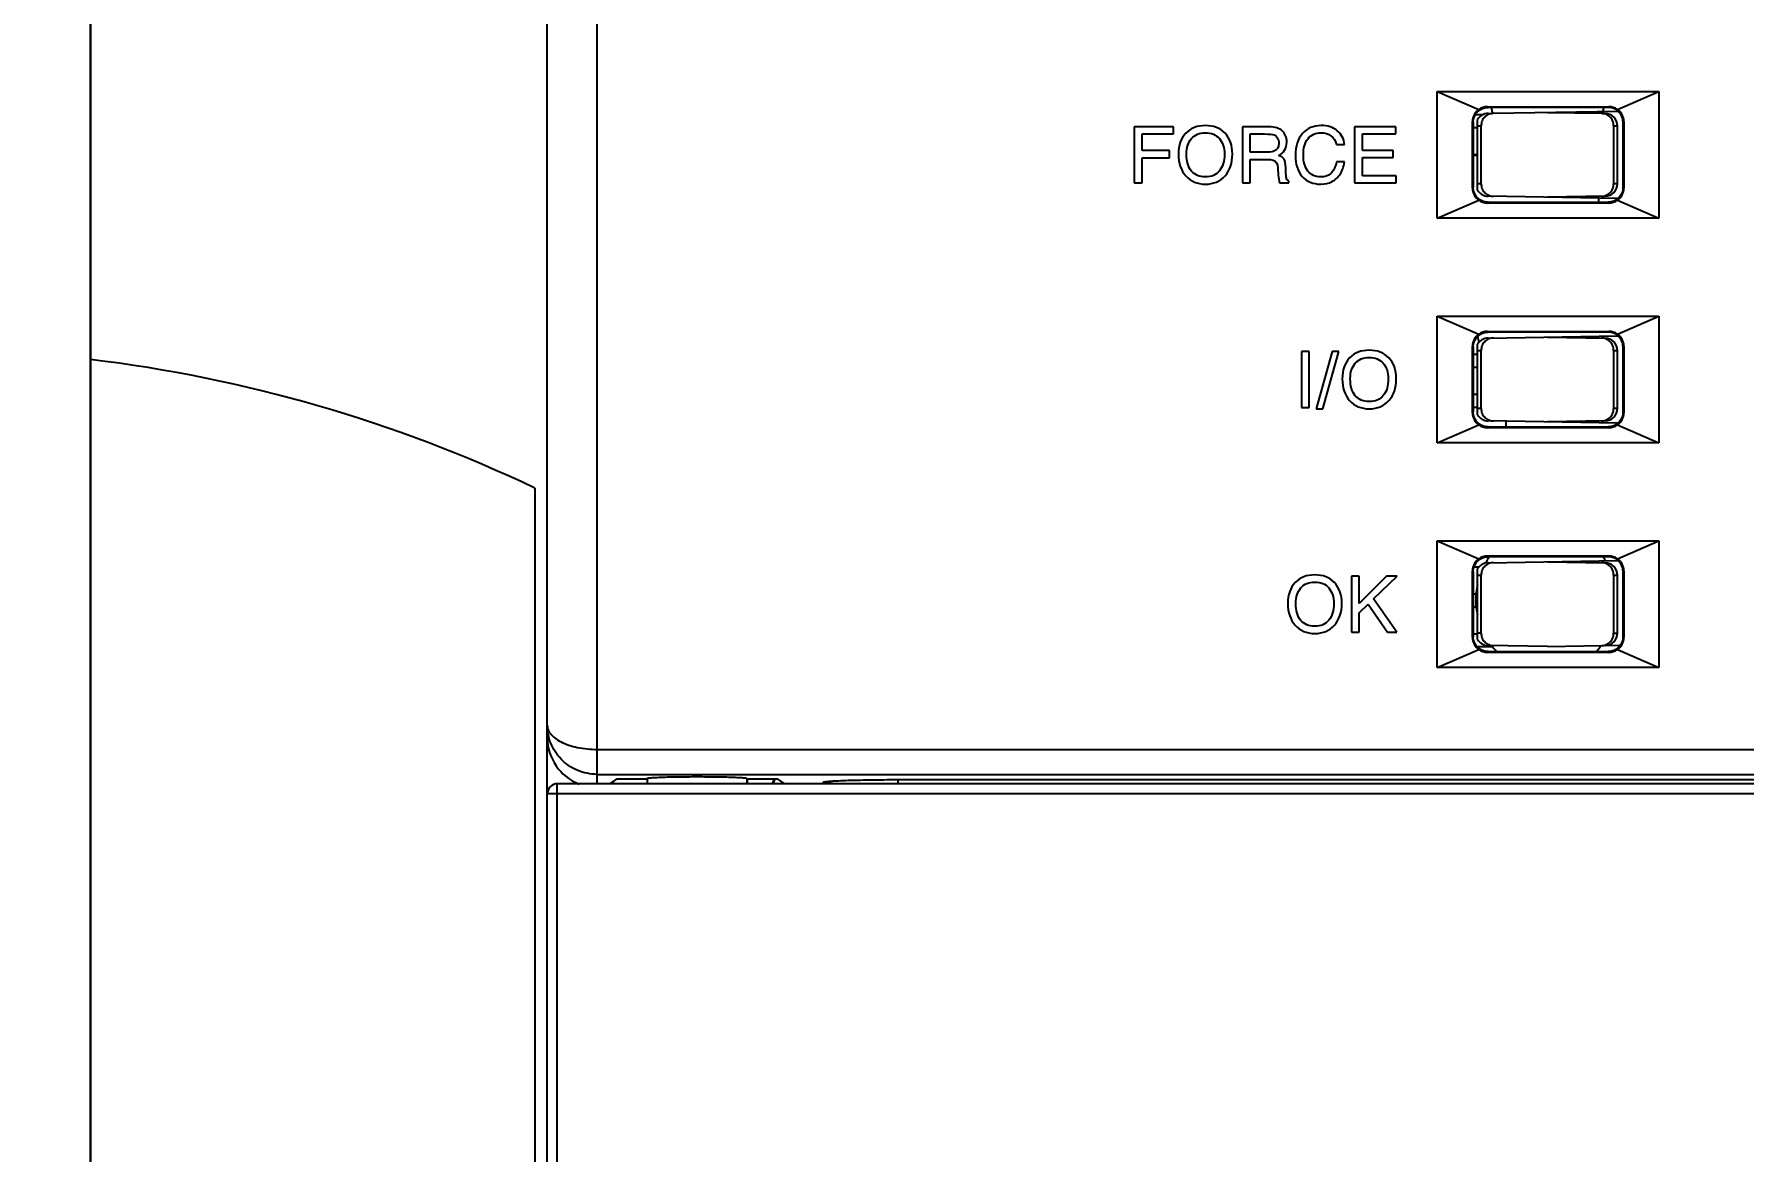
# Model space of a CAD drawing. Header units: inches. Extents: x -38 to 199, y -310 to 64.
# Drawn here: x 89.686 to 91.034, y 57.033 to 57.914 of the extents above; entities that cross this region are included whole.
import ezdxf

# ---------------------------------------------------------------- set-up
doc = ezdxf.new("R2010")
doc.units = ezdxf.units.IN
doc.header["$MEASUREMENT"] = 0
doc.layers.add('DIMENSION (ANSI)', color=7, linetype='Continuous', lineweight=9)
doc.layers.add('PLC', color=7, linetype='Continuous')
doc.styles.add('Note Text (ANSI)', font='arial.ttf')
doc.dimstyles.new('DIM_0', dxfattribs={"dimscale": 4.75, "dimtxt": 0.065, "dimasz": 0.075, "dimexe": 0.075, "dimexo": 0.125, "dimgap": 0.0625, "dimtad": 0, "dimtih": 1, "dimtoh": 1, "dimrnd": 1e-08, "dimzin": 0, "dimdsep": 46, "dimlunit": 5, "dimtxsty": 'Note Text (ANSI)', "dimblk": 'Filled-1', "dimcen": 0.09, "dimdle": 0.45, "dimclrd": 256, "dimclre": 256, "dimclrt": 256, "dimadec": 0, "dimazin": 1, "dimtm": 1e-09, "dimtfac": 1.263158, "dimtofl": 0, "dimtmove": 0, "dimatfit": 3, "dimfxl": 1, "dimfrac": 2, "dimtolj": 1, "dimtzin": 4, "dimlwd": -1, "dimlwe": -1, "dimarcsym": 0})

# ---------------------------------------------------------------- blocks, each defined once
blk = doc.blocks.new('Filled-1')
at = {"color": 0}
for p, q in [((0, 0), (-1, 0.25)), ((-1, 0.25), (-1, -0.25)), ((-1, 0), (0, 0)), ((-1, -0.25), (0, 0))]:
    blk.add_line(p, q, dxfattribs=at)
blk.add_solid([(-1, -0.25), (0, 0), (-1, 0.25)], dxfattribs=at)
blk = doc.blocks.new('*D96')
at = {"layer": 'DEFPOINTS', "color": 0, "transparency": 16777216}
for p in [(89.7304, 59.8646), (88.2858, 25.3646), (89.7304, 25.3646)]:
    blk.add_point(p, dxfattribs=at)
at = {"layer": 'DIMENSION (ANSI)', "transparency": 16777216}
for p, q in [((89.1366, 59.8646), (87.9296, 59.8646)), ((88.2858, 59.5083), (88.2858, 43.0692)), ((88.2858, 25.7208), (88.2858, 42.16)), ((89.1366, 25.3646), (87.9296, 25.3646))]:
    blk.add_line(p, q, dxfattribs=at)
at = {"layer": 'DIMENSION (ANSI)', "transparency": 16777216, "xscale": 0.35625, "yscale": 0.35625, "zscale": 0.35625}
for p, rotation in [((88.2858, 59.8646), 90), ((88.2858, 25.3646), 270)]:
    blk.add_blockref('Filled-1', p, dxfattribs=dict(at, rotation=rotation))
at = {"layer": 'DIMENSION (ANSI)', "transparency": 16777216, "insert": (88.2858, 42.6146), "char_height": 0.30875, "attachment_point": 5, "style": 'Note Text (ANSI)'}
blk.add_mtext('\\A1;36"', dxfattribs=at)

msp = doc.modelspace()

# ---------------------------------------------------------------- linework, layer by layer
for p, q in [((89.73036, 26.23957), (89.73036, 59.86457)), ((90.08058, 57.55638), (90.08058, 56.88665))]:
    msp.add_line(p, q)
for points in [[(89.73036, 59.86457), (89.73036, 25.36457)], [(89.73036, 59.86457), (89.73036, 55.43491)]]:
    msp.add_lwpolyline(points)
msp.add_arc((89.59408, 56.53204), 1.134, 64.59525, 83.09775)
at = {"layer": 'PLC', "linetype": 'Continuous'}
for p, q in [((90.12976, 57.32329), (90.12976, 58.41387)), ((90.09039, 53.80757), (90.09039, 58.3745)), ((90.792, 57.76922), (90.792, 57.86922)), ((90.792, 57.86922), (90.82482, 57.85502)), ((90.792, 57.86922), (90.96681, 57.86922)), ((90.93399, 57.85502), (90.96681, 57.86922)), ((90.96681, 57.86922), (90.96681, 57.76922)), ((90.82756, 57.85068), (90.82214, 57.85068)), ((90.83158, 57.85721), (90.83216, 57.85662)), ((90.83158, 57.85721), (90.92724, 57.85721)), ((90.83203, 57.85189), (90.83568, 57.85195)), ((90.92677, 57.85662), (90.83205, 57.85662)), ((90.83442, 57.85662), (90.83568, 57.85195)), ((90.83629, 57.85196), (90.93425, 57.85367)), ((90.87882, 57.85271), (90.92136, 57.85196)), ((90.92196, 57.85195), (90.92429, 57.85191)), ((90.92322, 57.85662), (90.92237, 57.85347)), ((90.92724, 57.85721), (90.92665, 57.85662)), ((90.55309, 57.84135), (90.55309, 57.79706)), ((90.58401, 57.84135), (90.55309, 57.84135)), ((90.58401, 57.8357), (90.58401, 57.84135)), ((90.63834, 57.84135), (90.63834, 57.79706)), ((90.65954, 57.84135), (90.63834, 57.84135)), ((90.72683, 57.84135), (90.72683, 57.79706)), ((90.75922, 57.84135), (90.72683, 57.84135)), ((90.75922, 57.8357), (90.75922, 57.84135)), ((90.81977, 57.79304), (90.81977, 57.8454)), ((90.81977, 57.8454), (90.82035, 57.84481)), ((90.82035, 57.84493), (90.82035, 57.79352)), ((90.82035, 57.84083), (90.8237, 57.84083)), ((90.8237, 57.79147), (90.8237, 57.84701)), ((90.8237, 57.84207), (90.82659, 57.84212)), ((90.93105, 57.84212), (90.93397, 57.84207)), ((90.93397, 57.79641), (90.93397, 57.84207)), ((90.93905, 57.8454), (90.93846, 57.84481)), ((90.93846, 57.79352), (90.93846, 57.84493)), ((90.93905, 57.8454), (90.93905, 57.79304)), ((90.55938, 57.82259), (90.55938, 57.8357)), ((90.55938, 57.8357), (90.58401, 57.8357)), ((90.581, 57.82259), (90.55938, 57.82259)), ((90.581, 57.81693), (90.581, 57.82259)), ((90.64462, 57.82129), (90.64462, 57.8357)), ((90.64462, 57.8357), (90.65587, 57.8357)), ((90.71255, 57.8274), (90.71883, 57.8274)), ((90.73312, 57.82274), (90.73312, 57.8357)), ((90.73312, 57.8357), (90.75922, 57.8357)), ((90.75726, 57.82274), (90.73312, 57.82274)), ((90.75726, 57.81708), (90.75726, 57.82274)), ((90.55938, 57.79706), (90.55938, 57.81693)), ((90.55938, 57.81693), (90.581, 57.81693)), ((90.65671, 57.82129), (90.64462, 57.82129)), ((90.64462, 57.79706), (90.64462, 57.81564)), ((90.64462, 57.81564), (90.65831, 57.81564)), ((90.67274, 57.80478), (90.67259, 57.80905)), ((90.71883, 57.81362), (90.71255, 57.81362)), ((90.73312, 57.80271), (90.73312, 57.81708)), ((90.73312, 57.81708), (90.75726, 57.81708)), ((90.8237, 57.81918), (90.82035, 57.81918)), ((90.8237, 57.81878), (90.82035, 57.81875)), ((90.55309, 57.79706), (90.55938, 57.79706)), ((90.63834, 57.79706), (90.64462, 57.79706)), ((90.6663, 57.80878), (90.66666, 57.80331)), ((90.66766, 57.79706), (90.67493, 57.79706)), ((90.67493, 57.79706), (90.67493, 57.79844)), ((90.72683, 57.79706), (90.75955, 57.79706)), ((90.75955, 57.80271), (90.73312, 57.80271)), ((90.75955, 57.79706), (90.75955, 57.80271)), ((90.82659, 57.79636), (90.8237, 57.79641)), ((90.93397, 57.79641), (90.93105, 57.79636)), ((90.792, 57.76922), (90.82482, 57.78342)), ((90.81977, 57.79304), (90.82035, 57.79363)), ((90.93431, 57.78481), (90.83203, 57.78659)), ((90.92429, 57.78657), (90.87882, 57.78578)), ((90.91938, 57.78182), (90.91938, 57.78507)), ((90.93399, 57.78342), (90.96681, 57.76922)), ((90.93905, 57.79304), (90.93846, 57.79363)), ((90.96681, 57.76922), (90.792, 57.76922)), ((90.83158, 57.78124), (90.83216, 57.78182)), ((90.92724, 57.78124), (90.83158, 57.78124)), ((90.83205, 57.78182), (90.92677, 57.78182)), ((90.92724, 57.78124), (90.92665, 57.78182)), ((90.792, 57.59205), (90.792, 57.69206)), ((90.792, 57.69206), (90.82482, 57.67785)), ((90.792, 57.69206), (90.96681, 57.69206)), ((90.93399, 57.67785), (90.96681, 57.69206)), ((90.96681, 57.69206), (90.96681, 57.59205)), ((90.83158, 57.68004), (90.83216, 57.67946)), ((90.83158, 57.68004), (90.92724, 57.68004)), ((90.83203, 57.67472), (90.93425, 57.67651)), ((90.92677, 57.67946), (90.83205, 57.67946)), ((90.87882, 57.67554), (90.92429, 57.67475)), ((90.92724, 57.68004), (90.92665, 57.67946)), ((90.68484, 57.66418), (90.68484, 57.61989)), ((90.69112, 57.66418), (90.68484, 57.66418)), ((90.69112, 57.61989), (90.69112, 57.66418)), ((90.70913, 57.66418), (90.69654, 57.61896)), ((90.70189, 57.61896), (90.71452, 57.66418)), ((90.71452, 57.66418), (90.70913, 57.66418)), ((90.81977, 57.61588), (90.81977, 57.66823)), ((90.81977, 57.66823), (90.82035, 57.66765)), ((90.82035, 57.66776), (90.82035, 57.61635)), ((90.8237, 57.6617), (90.82035, 57.6617)), ((90.8237, 57.61431), (90.8237, 57.66984)), ((90.8237, 57.66491), (90.82659, 57.66496)), ((90.93105, 57.66496), (90.93397, 57.6649)), ((90.93397, 57.61925), (90.93397, 57.6649)), ((90.93905, 57.66823), (90.93846, 57.66765)), ((90.93846, 57.61635), (90.93846, 57.66776)), ((90.93905, 57.66823), (90.93905, 57.61588)), ((90.82035, 57.65186), (90.8237, 57.65186)), ((90.8237, 57.63021), (90.82035, 57.63021)), ((90.82035, 57.62036), (90.8237, 57.62036)), ((90.68484, 57.61989), (90.69112, 57.61989)), ((90.69654, 57.61896), (90.70189, 57.61896)), ((90.81977, 57.61588), (90.82035, 57.61646)), ((90.82659, 57.61919), (90.8237, 57.61924)), ((90.93431, 57.60764), (90.83203, 57.60943)), ((90.84597, 57.60918), (90.84597, 57.60465)), ((90.92429, 57.6094), (90.87882, 57.60861)), ((90.93397, 57.61925), (90.93105, 57.61919)), ((90.93905, 57.61588), (90.93846, 57.61646)), ((90.792, 57.59205), (90.82482, 57.60626)), ((90.83158, 57.60407), (90.83216, 57.60465)), ((90.92724, 57.60407), (90.83158, 57.60407)), ((90.83205, 57.60465), (90.92677, 57.60465)), ((90.92724, 57.60407), (90.92665, 57.60465)), ((90.93399, 57.60626), (90.96681, 57.59205)), ((90.96681, 57.59205), (90.792, 57.59205)), ((90.792, 57.41489), (90.792, 57.51489)), ((90.792, 57.51489), (90.82482, 57.50069)), ((90.792, 57.51489), (90.96681, 57.51489)), ((90.93399, 57.50069), (90.96681, 57.51489)), ((90.96681, 57.51489), (90.96681, 57.41489)), ((90.83158, 57.50288), (90.83216, 57.50229)), ((90.83158, 57.50288), (90.92724, 57.50288)), ((90.83203, 57.49756), (90.93425, 57.49934)), ((90.92677, 57.50229), (90.83205, 57.50229)), ((90.92724, 57.50288), (90.92665, 57.50229)), ((90.72427, 57.48702), (90.72427, 57.44273)), ((90.73055, 57.48702), (90.72427, 57.48702)), ((90.75202, 57.48702), (90.73055, 57.46555)), ((90.73055, 57.46555), (90.73055, 57.48702)), ((90.74177, 57.46898), (90.76044, 57.48702)), ((90.76044, 57.48702), (90.75202, 57.48702)), ((90.81977, 57.43871), (90.81977, 57.49107)), ((90.81977, 57.49107), (90.82035, 57.49048)), ((90.82035, 57.4906), (90.82035, 57.43918)), ((90.82112, 57.49438), (90.82501, 57.49438)), ((90.8237, 57.43714), (90.8237, 57.49268)), ((90.8237, 57.48774), (90.82659, 57.48779)), ((90.87882, 57.49837), (90.92429, 57.49758)), ((90.93105, 57.48779), (90.93397, 57.48774)), ((90.93397, 57.44208), (90.93397, 57.48774)), ((90.93905, 57.49107), (90.93846, 57.49048)), ((90.93846, 57.43918), (90.93846, 57.4906)), ((90.93905, 57.49107), (90.93905, 57.43871)), ((90.82281, 57.47272), (90.82035, 57.47272)), ((90.73055, 57.45818), (90.73756, 57.46495)), ((90.73756, 57.46495), (90.75278, 57.44273)), ((90.76017, 57.44273), (90.74177, 57.46898)), ((90.82035, 57.46288), (90.8229, 57.46288)), ((90.73055, 57.44273), (90.73055, 57.45818)), ((90.72427, 57.44273), (90.73055, 57.44273)), ((90.75278, 57.44273), (90.76017, 57.44273)), ((90.81977, 57.43871), (90.82035, 57.4393)), ((90.8237, 57.44123), (90.82035, 57.44123)), ((90.82659, 57.44203), (90.8237, 57.44208)), ((90.87882, 57.43145), (90.83203, 57.43226)), ((90.87882, 57.43145), (90.93601, 57.43244)), ((90.93105, 57.44203), (90.93397, 57.44208)), ((90.93905, 57.43871), (90.93846, 57.4393)), ((90.792, 57.41489), (90.82482, 57.42909)), ((90.82351, 57.43139), (90.83585, 57.43139)), ((90.83158, 57.4269), (90.83216, 57.42749)), ((90.92724, 57.4269), (90.83158, 57.4269)), ((90.83205, 57.42749), (90.92677, 57.42749)), ((90.92724, 57.4269), (90.92665, 57.42749)), ((90.93399, 57.42909), (90.96681, 57.41489)), ((90.96681, 57.41489), (90.792, 57.41489)), ((90.12976, 57.35037), (91.96725, 57.35037)), ((90.12976, 57.33069), (91.97589, 57.33069)), ((90.14524, 57.32723), (90.13931, 57.32329)), ((90.14157, 57.32479), (90.14157, 57.32329)), ((90.14219, 57.3252), (90.14219, 57.32329)), ((90.14524, 57.32723), (90.16913, 57.32723)), ((90.16913, 57.32765), (90.16913, 57.32329)), ((90.16913, 57.32765), (90.16913, 57.32329)), ((90.24787, 57.32329), (90.24787, 57.32765)), ((90.24787, 57.32723), (90.24787, 57.32329)), ((90.24787, 57.32723), (90.27177, 57.32723)), ((90.2679, 57.32329), (90.26948, 57.32723)), ((90.26831, 57.32329), (90.26989, 57.32723)), ((90.27769, 57.32329), (90.27177, 57.32723)), ((90.30766, 57.32329), (90.30796, 57.32448)), ((90.36701, 57.32329), (90.36701, 57.32652)), ((90.36701, 57.32652), (92.03107, 57.32652)), ((91.97445, 57.31541), (90.09039, 57.31541)), ((90.09827, 56.07216), (90.09827, 57.32329)), ((91.97445, 57.32329), (90.09827, 57.32329))]:
    msp.add_line(p, q, dxfattribs=at)
for centre, radius, start, end in [((82.58643, 57.81926), 8.24019, 359.999836, 0.158929), ((99.17121, 57.81926), 8.24019, 179.841071, 180.000164), ((82.58643, 57.81922), 8.24019, 359.841071, 0.000164), ((99.17122, 57.81922), 8.24019, 179.999836, 180.158929), ((90.87718, 57.68776), 0.05469, 192.42713, 197.21792), ((82.58643, 57.6421), 8.24019, 359.999836, 0.158929), ((99.17121, 57.6421), 8.24019, 179.841071, 180.000164), ((82.58643, 57.64205), 8.24019, 359.841071, 0.000164), ((99.17122, 57.64205), 8.24019, 179.999836, 180.158929), ((90.88223, 57.46809), 0.05986, 147.50549, 149.60857), ((90.88212, 57.46815), 0.05973, 144.91808, 147.50553), ((90.87301, 57.46764), 0.06056, 31.69752, 35.01036), ((90.87322, 57.46777), 0.06031, 31.47097, 31.69671), ((82.58643, 57.46493), 8.24019, 359.999836, 0.158929), ((90.88224, 57.46808), 0.05987, 149.60845, 150.58381), ((99.17121, 57.46493), 8.24019, 179.841071, 180.000164), ((90.88153, 57.4683), 0.05912, 168.46681, 191.60049), ((82.58643, 57.46489), 8.24019, 359.841071, 0.000164), ((99.17122, 57.46489), 8.24019, 179.999836, 180.158929), ((90.88092, 57.46808), 0.05846, 218.22561, 218.93021), ((90.8752, 57.46779), 0.05824, 317.22783, 322.23065), ((90.88104, 57.46818), 0.05861, 218.93349, 224.13048), ((90.87476, 57.46818), 0.05883, 316.10458, 317.23495), ((90.09827, 57.31541), 0.00787, 89.99763, 180.00161)]:
    msp.add_arc(centre, radius, start, end, dxfattribs=at)
for centre, major_axis, ratio, start_param, end_param in [((90.83167, 57.84531), (0.01096, -0.00469), 0.9893025, 2.5846446, 3.5423275), ((90.8322, 57.84205), (0.0069, 0.00702), 0.9999894, 0.7941195, 1.8194672), ((90.83179, 57.84519), (-0.00471, 0.0111), 0.9756194, -0.3926229, 0.2201859), ((90.92412, 57.84207), (0.00985, -0.00013), 0.9987814, 0.013077, 1.5664307), ((90.92703, 57.84519), (0.00471, 0.0111), 0.9756194, -0.2201859, 0.3926229), ((90.92715, 57.84531), (0.01096, 0.00469), 0.9893025, -0.4007348, 0.556948), ((90.92412, 57.79641), (0.00985, 0.00013), 0.9987814, -1.5664307, -0.013077), ((90.83167, 57.79314), (0.01096, 0.00469), 0.9893025, 2.7408578, 3.6985407), ((90.8322, 57.79643), (0.0069, -0.00702), 0.9999894, -1.8194672, -0.7941195), ((90.83179, 57.79325), (0.00471, 0.0111), 0.9756194, -3.3617786, -2.7489697), ((90.92703, 57.79325), (-0.00471, 0.0111), 0.9756194, -3.5342156, -2.9214067), ((90.92715, 57.79314), (0.01096, -0.00469), 0.9893025, -0.556948, 0.4007348), ((90.83167, 57.66814), (0.01096, -0.00469), 0.9893025, 2.5846446, 3.5423275), ((90.8322, 57.66488), (0.0069, 0.00702), 0.9999894, 0.7941195, 1.8194672), ((90.83179, 57.66802), (-0.00471, 0.0111), 0.9756194, -0.3926229, 0.2201859), ((90.92412, 57.6649), (0.00985, -0.00013), 0.9987814, 0.013077, 1.5664307), ((90.92703, 57.66802), (0.00471, 0.0111), 0.9756194, -0.2201859, 0.3926229), ((90.92715, 57.66814), (0.01096, 0.00469), 0.9893025, -0.4007348, 0.556948), ((90.83167, 57.61597), (0.01096, 0.00469), 0.9893025, 2.7408578, 3.6985407), ((90.8322, 57.61927), (0.0069, -0.00702), 0.9999894, -1.8194671, -0.7941195), ((90.92412, 57.61925), (0.00985, 0.00013), 0.9987814, -1.5664307, -0.013077), ((90.92715, 57.61597), (0.01096, -0.00469), 0.9893025, -0.556948, 0.4007348), ((90.83179, 57.61609), (0.00471, 0.0111), 0.9756194, -3.3617786, -2.7489697), ((90.92703, 57.61609), (-0.00471, 0.0111), 0.9756194, -3.5342156, -2.9214067), ((90.83167, 57.49097), (0.01096, -0.00469), 0.9893025, 2.5846446, 3.5423275), ((90.83179, 57.49086), (-0.00471, 0.0111), 0.9756194, -0.3926229, 0.2201859), ((90.92703, 57.49086), (0.00471, 0.0111), 0.9756194, -0.2201859, 0.3926229), ((90.92715, 57.49097), (0.01096, 0.00469), 0.9893025, -0.4007348, 0.556948), ((90.8322, 57.48772), (0.0069, 0.00702), 0.9999894, 0.7941195, 1.8194671), ((90.92412, 57.48774), (0.00985, -0.00013), 0.9987814, 0.013077, 1.5664307), ((90.83167, 57.43881), (0.01096, 0.00469), 0.9893025, 2.7408578, 3.6985407), ((90.8322, 57.4421), (0.0069, -0.00702), 0.9999894, -1.8194672, -0.7941195), ((90.92412, 57.44208), (0.00985, 0.00013), 0.9987814, -1.5664307, -0.013077), ((90.92715, 57.43881), (0.01096, -0.00469), 0.9893025, -0.556948, 0.4007348), ((90.83179, 57.43892), (0.00471, 0.0111), 0.9756194, -3.3617786, -2.7489697), ((90.92703, 57.43892), (-0.00471, 0.0111), 0.9756194, -3.5342156, -2.9214067), ((90.12976, 57.35975), (0, 0.03939), 0.9993908, 1.5707963, 2.7718918)]:
    msp.add_ellipse(centre, major_axis=major_axis, ratio=ratio, start_param=start_param, end_param=end_param, dxfattribs=at)
for points in [[(90.82035, 57.84481), (90.82035, 57.84783), (90.82286, 57.85411), (90.82915, 57.85662), (90.83216, 57.85662)], [(90.93846, 57.84493), (90.93846, 57.84791), (90.93591, 57.85407), (90.92975, 57.85662), (90.92677, 57.85662)], [(90.59375, 57.83627), (90.5899, 57.83224), (90.58797, 57.8267), (90.58797, 57.8197)], [(90.60926, 57.84231), (90.60277, 57.84231), (90.5976, 57.8403), (90.59375, 57.83627)], [(90.59824, 57.83208), (90.60087, 57.83512), (90.60457, 57.83666), (90.60926, 57.83666)], [(90.62472, 57.83627), (90.62087, 57.8403), (90.6157, 57.84231), (90.60926, 57.84231)], [(90.60926, 57.83666), (90.61392, 57.83666), (90.61759, 57.83512), (90.62023, 57.83208)], [(90.63052, 57.8197), (90.63052, 57.82673), (90.62857, 57.83224), (90.62472, 57.83627)], [(90.66976, 57.83813), (90.66739, 57.84027), (90.66399, 57.84135), (90.65954, 57.84135)], [(90.67334, 57.82923), (90.67334, 57.83302), (90.67214, 57.836), (90.66976, 57.83813)], [(90.68567, 57.83594), (90.68197, 57.8317), (90.68014, 57.82595), (90.68014, 57.81868)], [(90.70049, 57.84231), (90.6943, 57.84231), (90.68937, 57.84018), (90.68567, 57.83594)], [(90.69015, 57.83194), (90.69264, 57.83506), (90.69607, 57.83666), (90.70043, 57.83666)], [(90.70043, 57.83666), (90.70347, 57.83666), (90.70605, 57.83588), (90.70821, 57.83433)], [(90.7132, 57.83818), (90.7099, 57.84093), (90.70566, 57.84231), (90.70049, 57.84231)], [(90.71883, 57.8274), (90.71841, 57.83185), (90.71652, 57.83542), (90.7132, 57.83818)], [(90.59426, 57.81988), (90.59426, 57.82496), (90.59558, 57.82902), (90.59824, 57.83208)], [(90.62023, 57.83208), (90.62288, 57.82902), (90.62424, 57.82493), (90.62424, 57.81982)], [(90.65587, 57.8357), (90.65966, 57.8357), (90.66215, 57.83542), (90.66335, 57.83493)], [(90.66706, 57.82839), (90.66706, 57.8249), (90.66561, 57.82277), (90.66273, 57.82192)], [(90.66335, 57.83493), (90.66456, 57.83443), (90.66546, 57.83359), (90.66609, 57.83245)], [(90.66609, 57.83245), (90.66672, 57.8313), (90.66706, 57.82995), (90.66706, 57.82839)], [(90.66678, 57.81883), (90.67114, 57.82063), (90.67334, 57.82412), (90.67334, 57.82923)], [(90.68642, 57.81919), (90.68642, 57.82454), (90.68765, 57.82881), (90.69015, 57.83194)], [(90.70821, 57.83433), (90.71038, 57.83278), (90.71183, 57.83046), (90.71255, 57.8274)], [(90.58797, 57.8197), (90.58797, 57.81263), (90.5899, 57.80695), (90.59377, 57.80261)], [(90.5982, 57.80647), (90.59555, 57.8096), (90.59426, 57.81408), (90.59426, 57.81988)], [(90.62424, 57.81982), (90.62424, 57.81417), (90.62291, 57.80975), (90.62032, 57.80657)], [(90.62472, 57.80262), (90.62857, 57.80695), (90.63052, 57.81266), (90.63052, 57.8197)], [(90.66273, 57.82192), (90.66128, 57.8215), (90.65927, 57.82129), (90.65671, 57.82129)], [(90.65831, 57.81564), (90.6599, 57.81564), (90.66137, 57.81543), (90.66272, 57.81505)], [(90.66272, 57.81505), (90.66486, 57.81444), (90.66607, 57.81233), (90.6663, 57.80878)], [(90.67119, 57.81578), (90.67039, 57.81711), (90.66892, 57.8181), (90.66678, 57.81883)], [(90.67259, 57.80905), (90.67247, 57.81224), (90.67199, 57.81447), (90.67119, 57.81578)], [(90.68014, 57.81868), (90.68014, 57.81179), (90.68191, 57.80632), (90.68551, 57.80222)], [(90.69005, 57.80646), (90.68762, 57.8096), (90.68642, 57.81384), (90.68642, 57.81919)], [(90.71255, 57.81362), (90.71168, 57.80941), (90.71017, 57.80641), (90.70803, 57.80455)], [(90.71535, 57.80391), (90.71706, 57.80638), (90.71823, 57.80963), (90.71883, 57.81362)], [(90.59377, 57.80261), (90.59763, 57.79829), (90.6028, 57.79612), (90.60923, 57.79612)], [(90.60923, 57.80178), (90.60451, 57.80178), (90.60084, 57.80334), (90.5982, 57.80647)], [(90.62032, 57.80657), (90.61771, 57.80337), (90.61401, 57.80178), (90.60923, 57.80178)], [(90.60923, 57.79612), (90.6157, 57.79612), (90.62087, 57.79829), (90.62472, 57.80262)], [(90.66666, 57.80331), (90.66678, 57.80115), (90.66712, 57.79904), (90.66766, 57.79706)], [(90.67324, 57.80033), (90.67298, 57.80106), (90.67282, 57.80253), (90.67274, 57.80478)], [(90.67493, 57.79844), (90.67406, 57.79898), (90.67349, 57.79961), (90.67324, 57.80033)], [(90.68551, 57.80222), (90.6891, 57.79814), (90.694, 57.79612), (90.70025, 57.79612)], [(90.70007, 57.80178), (90.6958, 57.80178), (90.69246, 57.80334), (90.69005, 57.80646)], [(90.70803, 57.80455), (90.70587, 57.80268), (90.70323, 57.80178), (90.70007, 57.80178)], [(90.70025, 57.79612), (90.70368, 57.79612), (90.70663, 57.79682), (90.70909, 57.79817)], [(90.70909, 57.79817), (90.71156, 57.79952), (90.71363, 57.80145), (90.71535, 57.80391)], [(90.83216, 57.78182), (90.82915, 57.78182), (90.82286, 57.78433), (90.82035, 57.79061), (90.82035, 57.79363)], [(90.93846, 57.79363), (90.93846, 57.79061), (90.93595, 57.78433), (90.92967, 57.78182), (90.92665, 57.78182)], [(90.82035, 57.66765), (90.82035, 57.67066), (90.82286, 57.67695), (90.82915, 57.67946), (90.83216, 57.67946)], [(90.93846, 57.66776), (90.93846, 57.67074), (90.93591, 57.67691), (90.92975, 57.67946), (90.92677, 57.67946)], [(90.73842, 57.66514), (90.73193, 57.66514), (90.72675, 57.66313), (90.72291, 57.6591)], [(90.75388, 57.6591), (90.75003, 57.66313), (90.74486, 57.66514), (90.73842, 57.66514)], [(90.72291, 57.6591), (90.71906, 57.65507), (90.71713, 57.64954), (90.71713, 57.64253)], [(90.72342, 57.64271), (90.72342, 57.6478), (90.72474, 57.65185), (90.72739, 57.65491)], [(90.72739, 57.65491), (90.73003, 57.65796), (90.73373, 57.65949), (90.73842, 57.65949)], [(90.73842, 57.65949), (90.74308, 57.65949), (90.74675, 57.65796), (90.74939, 57.65491)], [(90.74939, 57.65491), (90.75204, 57.65185), (90.7534, 57.64777), (90.7534, 57.64265)], [(90.75968, 57.64253), (90.75968, 57.64957), (90.75773, 57.65507), (90.75388, 57.6591)], [(90.71713, 57.64253), (90.71713, 57.63547), (90.71906, 57.62978), (90.72293, 57.62545)], [(90.72736, 57.6293), (90.72471, 57.63243), (90.72342, 57.63691), (90.72342, 57.64271)], [(90.7534, 57.64265), (90.7534, 57.637), (90.75207, 57.63258), (90.74948, 57.6294)], [(90.75388, 57.62545), (90.75773, 57.62978), (90.75968, 57.6355), (90.75968, 57.64253)], [(90.72293, 57.62545), (90.72678, 57.62112), (90.73196, 57.61896), (90.73839, 57.61896)], [(90.73839, 57.62461), (90.73367, 57.62461), (90.73, 57.62618), (90.72736, 57.6293)], [(90.74948, 57.6294), (90.74687, 57.62621), (90.74317, 57.62461), (90.73839, 57.62461)], [(90.73839, 57.61896), (90.74486, 57.61896), (90.75003, 57.62112), (90.75388, 57.62545)], [(90.83216, 57.60465), (90.82915, 57.60465), (90.82286, 57.60716), (90.82035, 57.61345), (90.82035, 57.61646)], [(90.93846, 57.61646), (90.93846, 57.61345), (90.93595, 57.60716), (90.92967, 57.60465), (90.92665, 57.60465)], [(90.82035, 57.49048), (90.82035, 57.4935), (90.82286, 57.49978), (90.82915, 57.50229), (90.83216, 57.50229)], [(90.93846, 57.4906), (90.93846, 57.49357), (90.93591, 57.49974), (90.92975, 57.50229), (90.92677, 57.50229)], [(90.69549, 57.48798), (90.689, 57.48798), (90.68383, 57.48596), (90.67998, 57.48194)], [(90.71095, 57.48194), (90.7071, 57.48596), (90.70193, 57.48798), (90.69549, 57.48798)], [(90.67998, 57.48194), (90.67613, 57.47791), (90.67421, 57.47237), (90.67421, 57.46537)], [(90.68049, 57.46555), (90.68049, 57.47063), (90.68181, 57.47469), (90.68447, 57.47775)], [(90.68447, 57.47775), (90.68711, 57.48079), (90.6908, 57.48233), (90.69549, 57.48233)], [(90.69549, 57.48233), (90.70016, 57.48233), (90.70382, 57.48079), (90.70646, 57.47775)], [(90.70646, 57.47775), (90.70912, 57.47469), (90.71047, 57.4706), (90.71047, 57.46549)], [(90.71675, 57.46537), (90.71675, 57.4724), (90.7148, 57.47791), (90.71095, 57.48194)], [(90.67421, 57.46537), (90.67421, 57.4583), (90.67613, 57.45262), (90.68, 57.44828)], [(90.68443, 57.45214), (90.68178, 57.45526), (90.68049, 57.45974), (90.68049, 57.46555)], [(90.71047, 57.46549), (90.71047, 57.45984), (90.70915, 57.45541), (90.70655, 57.45224)], [(90.71095, 57.44829), (90.7148, 57.45262), (90.71675, 57.45833), (90.71675, 57.46537)], [(90.68, 57.44828), (90.68386, 57.44396), (90.68903, 57.44179), (90.69546, 57.44179)], [(90.69546, 57.44745), (90.69074, 57.44745), (90.68708, 57.44901), (90.68443, 57.45214)], [(90.70655, 57.45224), (90.70394, 57.44904), (90.70025, 57.44745), (90.69546, 57.44745)], [(90.69546, 57.44179), (90.70193, 57.44179), (90.7071, 57.44396), (90.71095, 57.44829)], [(90.83216, 57.42749), (90.82915, 57.42749), (90.82286, 57.43), (90.82035, 57.43628), (90.82035, 57.4393)], [(90.93846, 57.4393), (90.93846, 57.43628), (90.93595, 57.43), (90.92967, 57.42749), (90.92665, 57.42749)], [(90.31403, 57.32352), (90.31208, 57.32415), (90.31001, 57.32448), (90.30796, 57.32448)]]:
    msp.add_open_spline(points, degree=3, dxfattribs=at)
for points, knots in [([(90.83629, 57.85196), (90.83502, 57.85194), (90.83247, 57.8514), (90.82925, 57.84922), (90.82708, 57.84596), (90.82658, 57.84339), (90.82659, 57.84212)], [0, 0, 0, 0, 0.2488714, 0.4988572, 0.7495249, 1, 1, 1, 1]), ([(90.93105, 57.84212), (90.93106, 57.84339), (90.93056, 57.84596), (90.92839, 57.84922), (90.92517, 57.8514), (90.92262, 57.85194), (90.92136, 57.85196)], [0, 0, 0, 0, 0.2504592, 0.5011169, 0.751121, 1, 1, 1, 1]), ([(90.82659, 57.79636), (90.82658, 57.79509), (90.82708, 57.79252), (90.82925, 57.78926), (90.83247, 57.78708), (90.83502, 57.78654), (90.83629, 57.78652)], [0, 0, 0, 0, 0.2504592, 0.5011169, 0.751121, 1, 1, 1, 1]), ([(90.92136, 57.78652), (90.92262, 57.78654), (90.92517, 57.78708), (90.92839, 57.78926), (90.93056, 57.79252), (90.93106, 57.79509), (90.93105, 57.79636)], [0, 0, 0, 0, 0.2488714, 0.4988572, 0.7495249, 1, 1, 1, 1]), ([(90.83629, 57.6748), (90.83502, 57.67478), (90.83247, 57.67424), (90.82925, 57.67205), (90.82708, 57.6688), (90.82658, 57.66623), (90.82659, 57.66496)], [0, 0, 0, 0, 0.2488714, 0.4988572, 0.7495249, 1, 1, 1, 1]), ([(90.93105, 57.66496), (90.93106, 57.66623), (90.93056, 57.6688), (90.92839, 57.67205), (90.92517, 57.67424), (90.92262, 57.67478), (90.92136, 57.6748)], [0, 0, 0, 0, 0.2504592, 0.5011169, 0.751121, 1, 1, 1, 1]), ([(90.82659, 57.61919), (90.82658, 57.61792), (90.82708, 57.61535), (90.82925, 57.6121), (90.83247, 57.60991), (90.83502, 57.60938), (90.83629, 57.60935)], [0, 0, 0, 0, 0.2504592, 0.5011169, 0.751121, 1, 1, 1, 1]), ([(90.92136, 57.60935), (90.92262, 57.60938), (90.92517, 57.60991), (90.92839, 57.6121), (90.93056, 57.61535), (90.93106, 57.61792), (90.93105, 57.61919)], [0, 0, 0, 0, 0.2488714, 0.4988572, 0.7495249, 1, 1, 1, 1]), ([(90.83629, 57.49763), (90.83502, 57.49761), (90.83247, 57.49707), (90.82925, 57.49489), (90.82708, 57.49163), (90.82658, 57.48906), (90.82659, 57.48779)], [0, 0, 0, 0, 0.2488714, 0.4988572, 0.7495249, 1, 1, 1, 1]), ([(90.93105, 57.48779), (90.93106, 57.48906), (90.93056, 57.49163), (90.92839, 57.49489), (90.92517, 57.49707), (90.92262, 57.49761), (90.92136, 57.49763)], [0, 0, 0, 0, 0.2504592, 0.5011169, 0.751121, 1, 1, 1, 1]), ([(90.82659, 57.44203), (90.82658, 57.44076), (90.82708, 57.43819), (90.82925, 57.43493), (90.83247, 57.43275), (90.83502, 57.43221), (90.83629, 57.43219)], [0, 0, 0, 0, 0.2504592, 0.5011169, 0.751121, 1, 1, 1, 1]), ([(90.92136, 57.43219), (90.92262, 57.43221), (90.92517, 57.43275), (90.92839, 57.43493), (90.93056, 57.43819), (90.93106, 57.44076), (90.93105, 57.44203)], [0, 0, 0, 0, 0.2488704, 0.4988576, 0.7495242, 1, 1, 1, 1]), ([(90.12972, 57.33069), (90.12436, 57.33069), (90.1137, 57.33288), (90.10063, 57.3419), (90.09228, 57.35472), (90.0904, 57.36457), (90.09039, 57.36938)], [0, 0, 0, 0, 0.2643843, 0.5193707, 0.7630766, 1, 1, 1, 1]), ([(90.09039, 57.36938), (90.0904, 57.36817), (90.09091, 57.36562), (90.09313, 57.36211), (90.09664, 57.35889), (90.10344, 57.35481), (90.11467, 57.35129), (90.12448, 57.35037), (90.12976, 57.35037)], [0, 0, 0, 0, 0.0766783, 0.1610552, 0.2603072, 0.3772327, 0.663652, 1, 1, 1, 1]), ([(90.24787, 57.32723), (90.24787, 57.32731), (90.24752, 57.32742), (90.24703, 57.32753), (90.24604, 57.32765), (90.24476, 57.32777), (90.24311, 57.32789), (90.24027, 57.32806), (90.23598, 57.32823), (90.2301, 57.32839), (90.22338, 57.32852), (90.21608, 57.32859), (90.2085, 57.32862), (90.20092, 57.32859), (90.19363, 57.32852), (90.18691, 57.32839), (90.18102, 57.32823), (90.17674, 57.32806), (90.1739, 57.32789), (90.17224, 57.32777), (90.17096, 57.32765), (90.16998, 57.32753), (90.16948, 57.32742), (90.16913, 57.32731), (90.16913, 57.32723)], [0, 0, 0, 0, 0.0029577, 0.0103532, 0.0223619, 0.0389382, 0.0599414, 0.0851463, 0.1472143, 0.2228204, 0.3090845, 0.4026805, 0.5, 0.5973195, 0.6909155, 0.7771796, 0.8527857, 0.9148537, 0.9400586, 0.9610618, 0.9776381, 0.9896468, 0.9970423, 1, 1, 1, 1]), ([(90.30796, 57.32448), (90.30799, 57.3246), (90.30852, 57.32474), (90.30933, 57.32492), (90.31082, 57.3251), (90.31277, 57.32528), (90.31527, 57.32546), (90.31954, 57.3257), (90.32596, 57.32596), (90.33477, 57.3262), (90.34482, 57.32638), (90.3557, 57.3265), (90.3632, 57.32652), (90.36701, 57.32652)], [0, 0, 0, 0, 0.0065631, 0.0219972, 0.0465598, 0.0801426, 0.1224293, 0.1730164, 0.2972732, 0.448136, 0.619972, 0.8064879, 1, 1, 1, 1])]:
    msp.add_open_spline(points, degree=3, knots=knots, dxfattribs=at)

# ---------------------------------------------------------------- dimensions: what is measured, and where the dimension line sits
at = {"layer": 'DIMENSION (ANSI)'}
dim = msp.add_linear_dim(base=(88.28583, 25.36457), p1=(89.73036, 59.86457), p2=(89.73036, 25.36457), angle=90, text='36"', dimstyle='DIM_0', override={"dimpost": '"', "dimtmove": 1}, dxfattribs=at)
dim.commit()
dim.dimension.update_dxf_attribs({"geometry": '*D96', "text_midpoint": (88.28583, 42.61457)})

doc.saveas('drawing.dxf')
